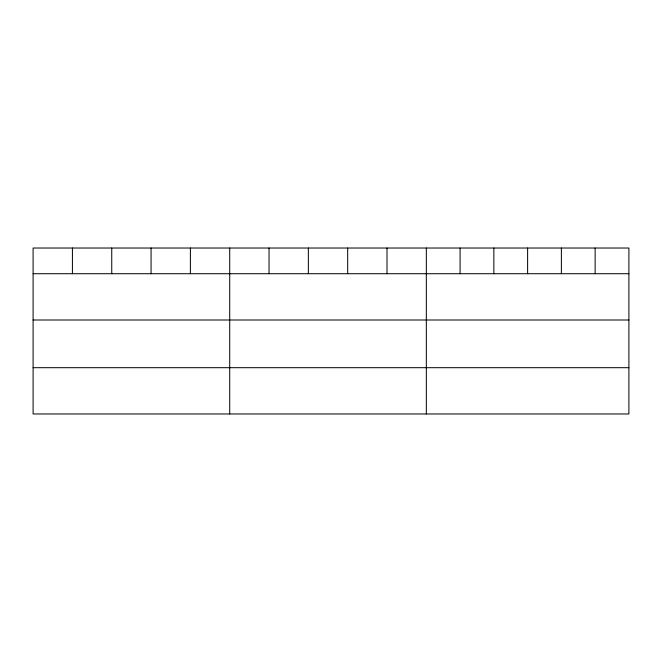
<?xml version="1.0" encoding="UTF-8"?>
<svg xmlns="http://www.w3.org/2000/svg" width="662" height="662" viewBox="0 0 662 662"><rect width="100%" height="100%" fill="white"/><g stroke="black" fill="none" stroke-linecap="round" stroke-linejoin="round"><path stroke-width="0.99" d="M628.9 273.72L628.9 413.973L33.1 413.973L33.1 248.027L628.9 248.027L628.9 273.72L33.1 273.72M33.1 320.003L628.9 320.003M33.1 367.691L628.9 367.691M595.138 248.027L595.138 273.72M561.376 248.027L561.376 273.72M527.614 248.027L527.614 273.72M493.852 248.027L493.852 273.72M460.09 248.027L460.09 273.72M426.328 248.027L426.328 413.973M387.005 248.027L387.005 273.72M347.682 248.027L347.682 273.72M308.36 248.027L308.36 273.72M269.037 248.027L269.037 273.72M229.714 248.027L229.714 413.973M190.391 248.027L190.391 273.72M151.068 248.027L151.068 273.72M111.746 248.027L111.746 273.72M72.423 248.027L72.423 273.72"/></g></svg>
